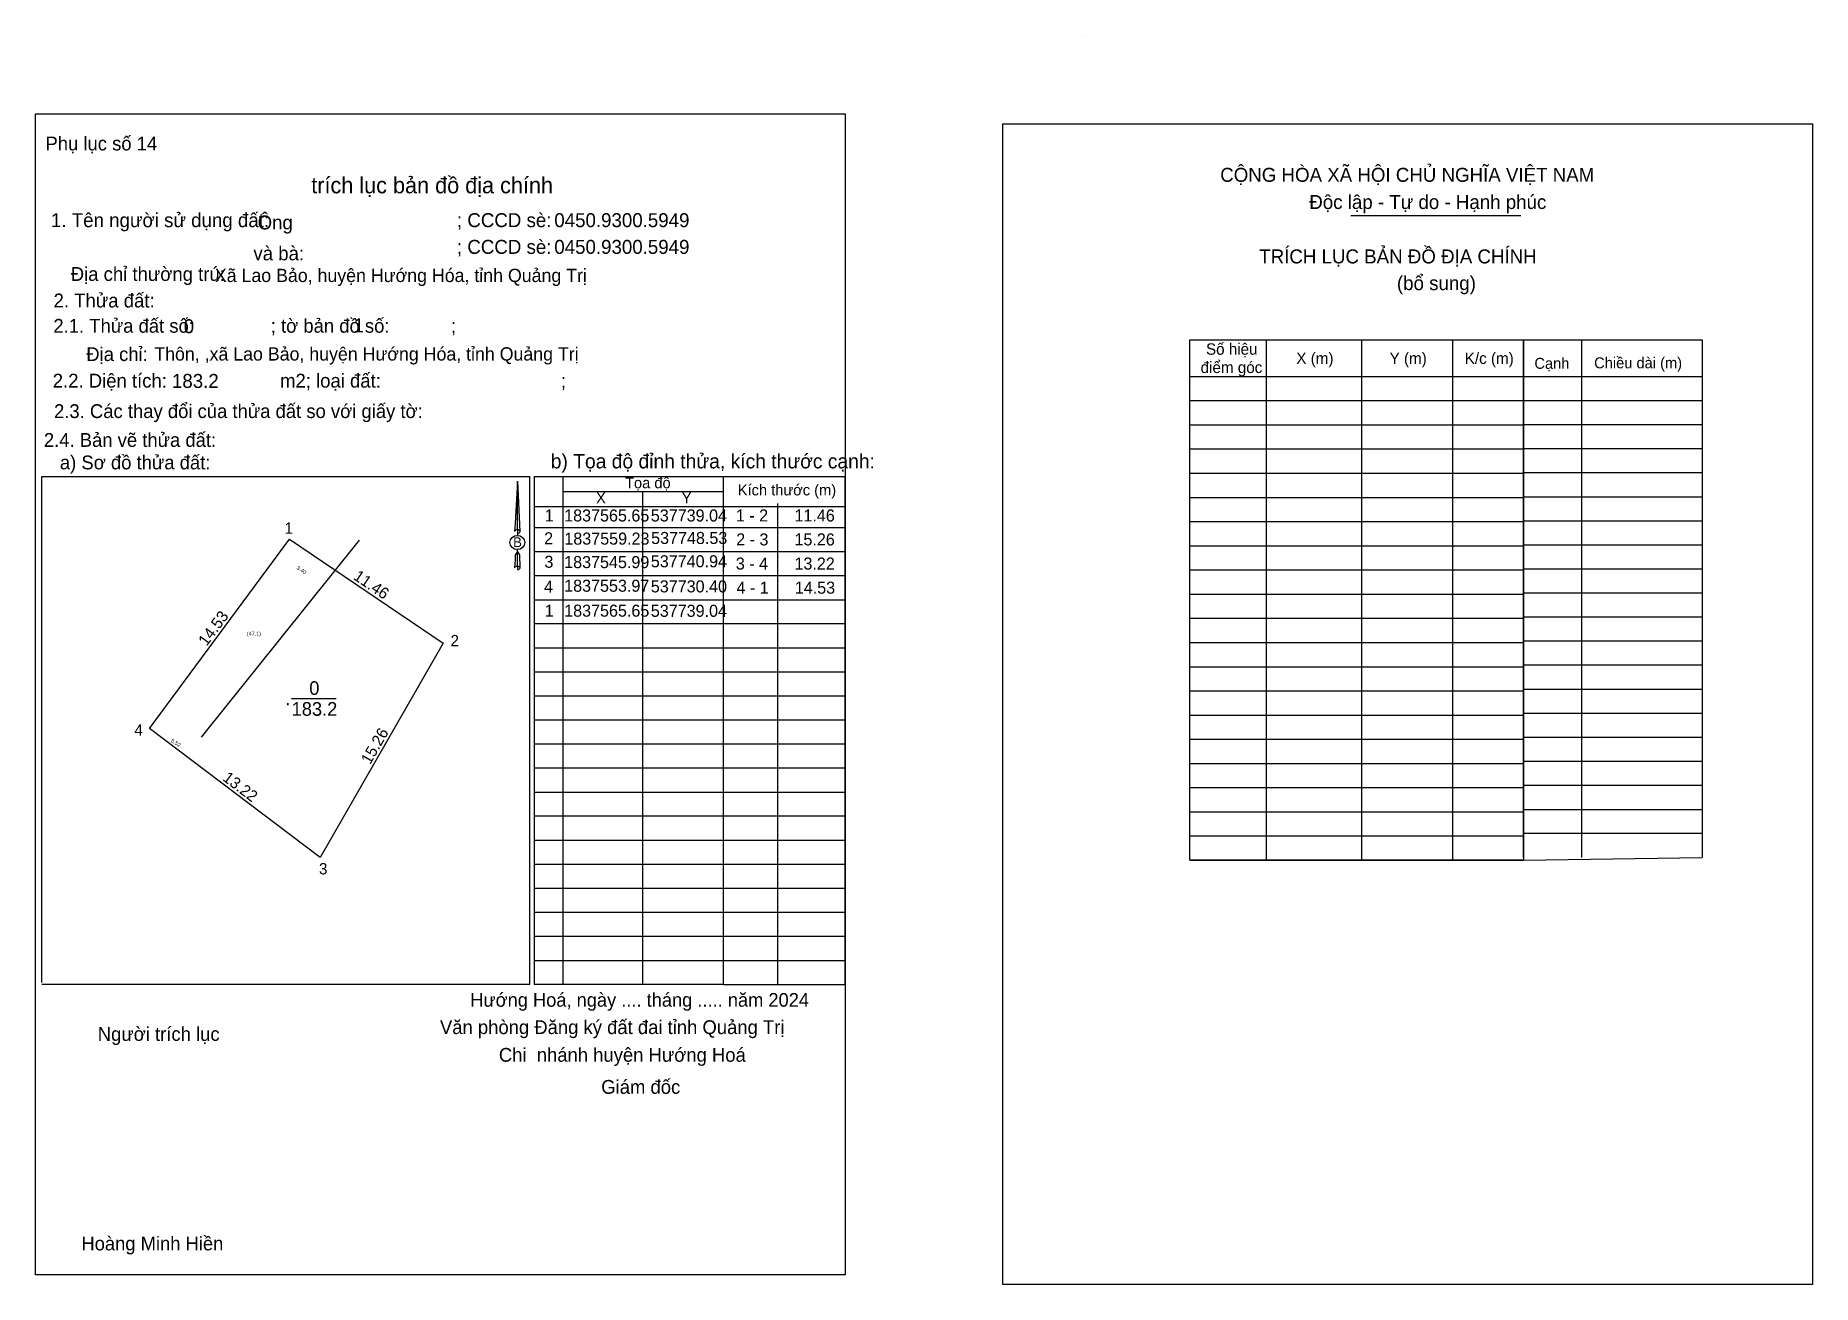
# Model space of a CAD drawing. Extents: x 537723 to 537833, y 1837520 to 1837597.
import ezdxf

# ---------------------------------------------------------------- set-up
doc = ezdxf.new("R2010")
doc.units = 0
for name, color, linetype in [('D2', 7, 'Continuous'), ('Level 1', 7, 'Continuous'), ('Level 10', 7, 'Continuous'), ('Level 13', 7, 'Continuous'), ('Level 3', 7, 'Continuous'), ('Level 40', 7, 'Continuous'), ('Level 42', 7, 'Continuous'), ('Level 49', 7, 'Continuous'), ('Level 52', 7, 'Continuous'), ('Level 53', 7, 'Continuous'), ('Level 6', 7, 'Continuous'), ('Level 63', 7, 'Continuous'), ('Level 9', 7, 'Continuous')]:
    doc.layers.add(name, color=color, linetype=linetype)

msp = doc.modelspace()

# ---------------------------------------------------------------- linework, layer by layer
at = {"layer": 'D2'}
msp.add_line((537743.34, 1837565.6), (537733.58, 1837553.43), dxfattribs=at)
at = {"layer": 'Level 1'}
for p, q in [((537787.99, 1837596.77), (537787.99, 1837596.77)), ((537804.57, 1837585.65), (537815.08, 1837585.65)), ((537818.81, 1837577.96), (537818.81, 1837546)), ((537815.24, 1837575.71), (537826.26, 1837575.71)), ((537815.24, 1837574.23), (537826.26, 1837574.23)), ((537815.24, 1837572.74), (537826.26, 1837572.74)), ((537815.24, 1837571.26), (537826.26, 1837571.26)), ((537765.84, 1837538.16), (537765.84, 1837569.52)), ((537765.84, 1837569.52), (537773.33, 1837569.52)), ((537773.33, 1837569.52), (537773.33, 1837538.16)), ((537815.24, 1837569.77), (537826.26, 1837569.77)), ((537755.91, 1837568.6), (537765.84, 1837568.6)), ((537754.18, 1837567.68), (537773.33, 1837567.68)), ((537769.17, 1837567.87), (537769.17, 1837538.16)), ((537815.24, 1837568.28), (537826.26, 1837568.28)), ((537754.14, 1837566.38), (537773.33, 1837566.38)), ((537815.24, 1837566.8), (537826.26, 1837566.8)), ((537815.24, 1837565.31), (537826.26, 1837565.31)), ((537754.14, 1837564.89), (537773.33, 1837564.89)), ((537754.14, 1837563.41), (537773.33, 1837563.41)), ((537815.24, 1837563.83), (537826.26, 1837563.83)), ((537754.14, 1837561.92), (537773.33, 1837561.92)), ((537815.24, 1837562.34), (537826.26, 1837562.34)), ((537815.24, 1837560.86), (537826.26, 1837560.86)), ((537754.14, 1837560.44), (537773.33, 1837560.44)), ((537754.14, 1837558.95), (537773.33, 1837558.95)), ((537815.24, 1837559.37), (537826.26, 1837559.37)), ((537754.14, 1837557.47), (537773.33, 1837557.47)), ((537815.24, 1837557.89), (537826.26, 1837557.89)), ((537815.24, 1837556.4), (537826.26, 1837556.4)), ((537754.14, 1837555.98), (537773.33, 1837555.98)), ((537754.14, 1837554.5), (537773.33, 1837554.5)), ((537815.24, 1837554.92), (537826.26, 1837554.92)), ((537815.24, 1837553.43), (537826.26, 1837553.43)), ((537754.14, 1837553.01), (537773.33, 1837553.01)), ((537754.14, 1837551.53), (537773.33, 1837551.53)), ((537815.24, 1837551.95), (537826.26, 1837551.95)), ((537754.14, 1837550.04), (537773.33, 1837550.04)), ((537815.24, 1837550.46), (537826.26, 1837550.46)), ((537815.24, 1837548.97), (537826.26, 1837548.97)), ((537754.14, 1837548.56), (537773.33, 1837548.56)), ((537754.14, 1837547.07), (537773.33, 1837547.07)), ((537815.24, 1837547.49), (537826.26, 1837547.49)), ((537754.14, 1837545.58), (537773.33, 1837545.58)), ((537815.24, 1837545.84), (537826.26, 1837546)), ((537754.14, 1837544.1), (537773.33, 1837544.1)), ((537754.14, 1837542.61), (537773.33, 1837542.61)), ((537754.14, 1837541.13), (537773.33, 1837541.13)), ((537754.14, 1837539.64), (537773.33, 1837539.64)), ((537765.84, 1837538.16), (537773.33, 1837538.16))]:
    msp.add_line(p, q, dxfattribs=at)
msp.add_lwpolyline([(537815.24, 1837546), (537815.24, 1837577.96), (537826.26, 1837577.96), (537826.26, 1837546)], dxfattribs=at)
at = {"layer": 'Level 10'}
msp.add_lwpolyline([(537740.94, 1837545.99), (537730.4, 1837553.97), (537739.04, 1837565.65), (537748.53, 1837559.23)], close=True, dxfattribs=at)
at = {"layer": 'Level 13'}
for points in [[(537723.36, 1837591.92), (537773.35, 1837591.92), (537773.35, 1837520.22), (537723.36, 1837520.22)], [(537783.09, 1837591.32), (537833.08, 1837591.32), (537833.08, 1837519.62), (537783.09, 1837519.62)]]:
    msp.add_lwpolyline(points, close=True, dxfattribs=at)
at = {"layer": 'Level 3'}
for p, q in [((537787.99, 1837596.77), (537787.99, 1837596.77)), ((537723.74, 1837569.52), (537753.86, 1837569.52)), ((537723.74, 1837538.27), (537723.74, 1837569.52)), ((537753.86, 1837569.52), (537753.86, 1837538.16)), ((537754.14, 1837569.52), (537754.14, 1837538.16)), ((537754.14, 1837569.52), (537765.84, 1837569.52)), ((537755.91, 1837569.52), (537755.91, 1837538.16)), ((537760.83, 1837568.6), (537760.83, 1837538.16)), ((537753.86, 1837538.16), (537723.74, 1837538.16)), ((537765.84, 1837538.16), (537754.14, 1837538.16))]:
    msp.add_line(p, q, dxfattribs=at)
at = {"layer": 'Level 40'}
for p, q in [((537753.11, 1837569.24), (537752.97, 1837566.62)), ((537753.11, 1837569.24), (537753.27, 1837566.13)), ((537753.11, 1837569.24), (537753.27, 1837566.13)), ((537753.11, 1837566.24), (537753.11, 1837569.24)), ((537753.11, 1837569.24), (537753.27, 1837566.13)), ((537752.97, 1837566.62), (537752.94, 1837566.13)), ((537753.11, 1837566.24), (537753.11, 1837566.12)), ((537753.11, 1837566.12), (537753.11, 1837566.03)), ((537753.11, 1837566.03), (537753.11, 1837565.91)), ((537753.11, 1837566.03), (537753.11, 1837565.91)), ((537753.11, 1837566.03), (537753.11, 1837565.91)), ((537753.27, 1837566.13), (537753.27, 1837566.13)), ((537752.97, 1837564.38), (537752.94, 1837563.89)), ((537752.98, 1837564.7), (537752.97, 1837564.38)), ((537753.11, 1837564.87), (537752.98, 1837564.7)), ((537753.11, 1837564.87), (537753.11, 1837565.01)), ((537753.11, 1837564.87), (537753.11, 1837565.01)), ((537753.11, 1837564.87), (537753.11, 1837565.01)), ((537753.11, 1837564.87), (537753.24, 1837564.7)), ((537753.11, 1837564.87), (537753.24, 1837564.7)), ((537753.11, 1837564.87), (537753.24, 1837564.7)), ((537753.11, 1837564), (537753.11, 1837564.87)), ((537753.24, 1837564.7), (537753.27, 1837563.89)), ((537753.24, 1837564.7), (537753.27, 1837563.89)), ((537753.24, 1837564.7), (537753.27, 1837563.89)), ((537753.11, 1837564), (537753.11, 1837563.87)), ((537753.11, 1837563.87), (537753.11, 1837563.79)), ((537753.27, 1837563.89), (537753.27, 1837563.89))]:
    msp.add_line(p, q, dxfattribs=at)
for centre, start_param, end_param in [((537753.11, 1837566.13), 1.570796, 3.074452), ((537753.11, 1837566.13), 0.067141, 1.570796), ((537753.11, 1837566.13), 4.712389, 6.283185), ((537753.11, 1837563.88), 2.491069, 3.074278), ((537753.11, 1837563.88), 1.570796, 2.491069), ((537753.11, 1837563.88), 0.067141, 1.570796), ((537753.11, 1837563.88), 4.712389, 6.283185)]:
    msp.add_ellipse(centre, major_axis=(0.169, 0), ratio=0.614131, start_param=start_param, end_param=end_param, dxfattribs=at)
msp.add_ellipse((537753.11, 1837565.45), major_axis=(0.462, 0), ratio=0.952727, dxfattribs=at)
at = {"layer": 'Level 53'}
for p, q in [((537723.36, 1837591.92), (537723.36, 1837591.92)), ((537773.35, 1837520.22), (537773.35, 1837520.22))]:
    msp.add_line(p, q, dxfattribs=at)
at = {"layer": 'Level 63'}
for p, q in [((537799.34, 1837577.96), (537799.34, 1837545.84)), ((537805.24, 1837577.96), (537805.24, 1837545.84)), ((537810.86, 1837577.96), (537810.86, 1837545.84)), ((537794.63, 1837575.71), (537815.24, 1837575.71)), ((537794.63, 1837574.22), (537815.24, 1837574.22)), ((537794.63, 1837572.72), (537815.24, 1837572.72)), ((537794.63, 1837571.23), (537815.24, 1837571.23)), ((537794.63, 1837569.73), (537815.24, 1837569.73)), ((537794.63, 1837568.24), (537815.24, 1837568.24)), ((537794.63, 1837566.75), (537815.24, 1837566.75)), ((537794.63, 1837565.25), (537815.24, 1837565.25)), ((537794.63, 1837563.76), (537815.24, 1837563.76)), ((537794.63, 1837562.26), (537815.24, 1837562.26)), ((537794.63, 1837560.77), (537815.24, 1837560.77)), ((537794.63, 1837559.27), (537815.24, 1837559.27)), ((537794.63, 1837557.78), (537815.24, 1837557.78)), ((537794.63, 1837556.29), (537815.24, 1837556.29)), ((537794.63, 1837554.79), (537815.24, 1837554.79)), ((537794.63, 1837553.3), (537815.24, 1837553.3)), ((537794.63, 1837551.8), (537815.24, 1837551.8)), ((537794.63, 1837550.31), (537815.24, 1837550.31)), ((537794.63, 1837548.81), (537815.24, 1837548.81)), ((537794.63, 1837547.33), (537815.24, 1837547.33)), ((537794.63, 1837545.84), (537815.24, 1837545.84))]:
    msp.add_line(p, q, dxfattribs=at)
msp.add_lwpolyline([(537794.63, 1837577.96), (537815.24, 1837577.96), (537815.24, 1837545.84), (537794.63, 1837545.84)], close=True, dxfattribs=at)
at = {"layer": 'Level 9'}
msp.add_line((537739.17, 1837555.82), (537741.92, 1837555.82), dxfattribs=at)

# ---------------------------------------------------------------- texts
at = {"layer": 'Level 1'}
for s, height, p in [('Phụ lục số 14', 0.8517, (537723.97, 1837589.67)), ('CỘNG HÒA XÃ HỘI CHỦ NGHĨA VIỆT NAM', 0.8635, (537796.51, 1837587.73)), ('Độc lập - Tự do - Hạnh phúc', 0.8635, (537802.01, 1837586.05)), ('1. Tên người sử dụng đất:', 0.8633, (537724.31, 1837584.93)), ('Ông', 0.86, (537737.07, 1837584.79)), ('; CCCD sè:', 0.863, (537749.38, 1837584.93)), ('0450.9300.5949 ', 0.8633, (537755.39, 1837584.93)), ('và bà:', 0.86, (537736.81, 1837582.88)), ('; CCCD sè:', 0.863, (537749.38, 1837583.28)), ('0450.9300.5949 ', 0.8633, (537755.39, 1837583.28)), ('TRÍCH LỤC BẢN ĐỒ ĐỊA CHÍNH', 0.8635, (537798.92, 1837582.69)), ('Địa chỉ thường trú:', 0.8546, (537725.53, 1837581.61)), ('(bổ sung)', 0.864, (537807.42, 1837581.04)), ('2. Thửa đất:', 0.8565, (537724.47, 1837579.97)), ('2.1. Thửa đất số:               ; tờ bản đồ số:            ;', 0.8517, (537724.46, 1837578.41)), ('Địa chỉ:', 0.852, (537726.49, 1837576.66)), ('Cạnh', 0.676, (537815.91, 1837576.18)), ('Chiều dài (m)', 0.6764, (537819.6, 1837576.21)), ('2.2. Diện tích:                      m2; loại đất:                                   ;', 0.8546, (537724.42, 1837575.02)), ('2.3. Các thay đổi của thửa đất so với giấy tờ:', 0.8517, (537724.5, 1837573.14)), ('2.4. Bản vẽ thửa đất: ', 0.8517, (537723.87, 1837571.36)), ('a) Sơ đồ thửa đất: ', 0.8517, (537724.86, 1837569.97)), ('X', 0.676, (537757.97, 1837567.87)), ('Tọa độ ', 0.676, (537759.76, 1837568.8)), ('Y', 0.676, (537763.26, 1837567.87)), ('Kích thước (m)', 0.6764, (537766.72, 1837568.36)), ('Hướng Hoá, ngày .... tháng ..... năm 2024', 0.8429, (537750.2, 1837536.78)), ('Người trích lục', 0.8517, (537727.2, 1837534.67)), ('Văn phòng Đăng ký đất đai tỉnh Quảng Trị', 0.8517, (537748.33, 1837535.09)), (' Chi  nhánh huyện Hướng Hoá', 0.8517, (537751.65, 1837533.38)), (' Giám đốc', 0.853, (537757.97, 1837531.4)), ('Hoàng Minh Hiền', 0.8481, (537726.19, 1837521.73))]:
    msp.add_text(s, height=height, dxfattribs=at).set_placement(p)
at = {"layer": 'Level 10'}
msp.add_text('b) Tọa độ đỉnh thửa, kích thước cạnh:', height=0.8891, dxfattribs=at).set_placement((537755.17, 1837570.03))
at = {"layer": 'Level 13'}
for s, height, p in [('(47,1)', 0.24, (537736.41, 1837559.7)), ('0', 0.843, (537740.26, 1837556.04)), ('.', 0.843, (537738.78, 1837555.4)), ('183.2', 0.843, (537739.17, 1837554.75))]:
    msp.add_text(s, height=height, dxfattribs=at).set_placement(p)
at = {"layer": 'Level 40'}
msp.add_text('B', height=0.604, dxfattribs=at).set_placement((537752.85, 1837565.17))
at = {"layer": 'Level 42'}
msp.add_text(' trích lục bản đồ địa chính', height=0.9992, dxfattribs=at).set_placement((537740.01, 1837587.02))
at = {"layer": 'Level 49'}
for s, height, rotation, p in [('3.40', 0.24, 325.9216, (537739.45, 1837563.83)), ('11.46', 0.702, 325.9216, (537742.93, 1837563.22)), ('14.53', 0.702, 53.5094, (537733.92, 1837559.01)), ('5.52', 0.24, 325.9216, (537731.69, 1837553.16)), ('15.26', 0.702, 60.1767, (537744.02, 1837551.7)), ('13.22', 0.702, 322.8726, (537734.86, 1837550.8))]:
    msp.add_text(s, height=height, rotation=rotation, dxfattribs=at).set_placement(p)
at = {"layer": 'Level 52'}
for s, p in [('1', (537754.8, 1837566.75)), ('1837565.65', (537756, 1837566.75)), ('537739.04', (537761.35, 1837566.75)), ('1 - 2', (537766.6, 1837566.75)), ('11.46', (537770.22, 1837566.75)), ('2', (537754.76, 1837565.34)), ('1837559.23', (537756.01, 1837565.32)), ('537748.53', (537761.37, 1837565.36)), ('2 - 3', (537766.62, 1837565.27)), ('15.26', (537770.22, 1837565.27)), ('3', (537754.78, 1837563.89)), ('1837545.99', (537756, 1837563.87)), ('537740.94', (537761.35, 1837563.92)), ('3 - 4', (537766.6, 1837563.78)), ('13.22', (537770.22, 1837563.78)), ('4', (537754.76, 1837562.36)), ('1837553.97', (537756, 1837562.41)), ('537730.40', (537761.35, 1837562.37)), ('4 - 1', (537766.64, 1837562.29)), ('14.53', (537770.24, 1837562.29)), ('1', (537754.8, 1837560.87)), ('1837565.65', (537756, 1837560.87)), ('537739.04', (537761.35, 1837560.86))]:
    msp.add_text(s, height=0.744, dxfattribs=at).set_placement(p)
at = {"layer": 'Level 6'}
for s, height, p in [('Xã Lao Bảo, huyện Hướng Hóa, tỉnh Quảng Trị', 0.8201, (537734.43, 1837581.54)), ('0', 0.863, (537732.51, 1837578.38)), ('1', 0.863, (537743, 1837578.43)), ('Thôn, ,xã Lao Bảo, huyện Hướng Hóa, tỉnh Quảng Trị', 0.8201, (537730.69, 1837576.69)), ('183.2', 0.863, (537731.78, 1837575)), ('.', 0.697, (537743.81, 1837573.16))]:
    msp.add_text(s, height=height, dxfattribs=at).set_placement(p)
at = {"layer": 'Level 63'}
for s, p in [('Số hiệu', (537795.63, 1837577.05)), ('X (m)', (537801.21, 1837576.48)), ('Y (m)', (537806.97, 1837576.48)), ('K/c (m)', (537811.61, 1837576.48)), ('điểm góc', (537795.3, 1837575.92))]:
    msp.add_text(s, height=0.702, dxfattribs=at).set_placement(p)
at = {"layer": 'Level 9'}
for s, p in [('1', (537738.73, 1837565.99)), ('2', (537748.98, 1837559.04)), ('4', (537729.46, 1837553.52)), ('3', (537740.86, 1837544.95))]:
    msp.add_text(s, height=0.702, dxfattribs=at).set_placement(p)

doc.saveas('drawing.dxf')
